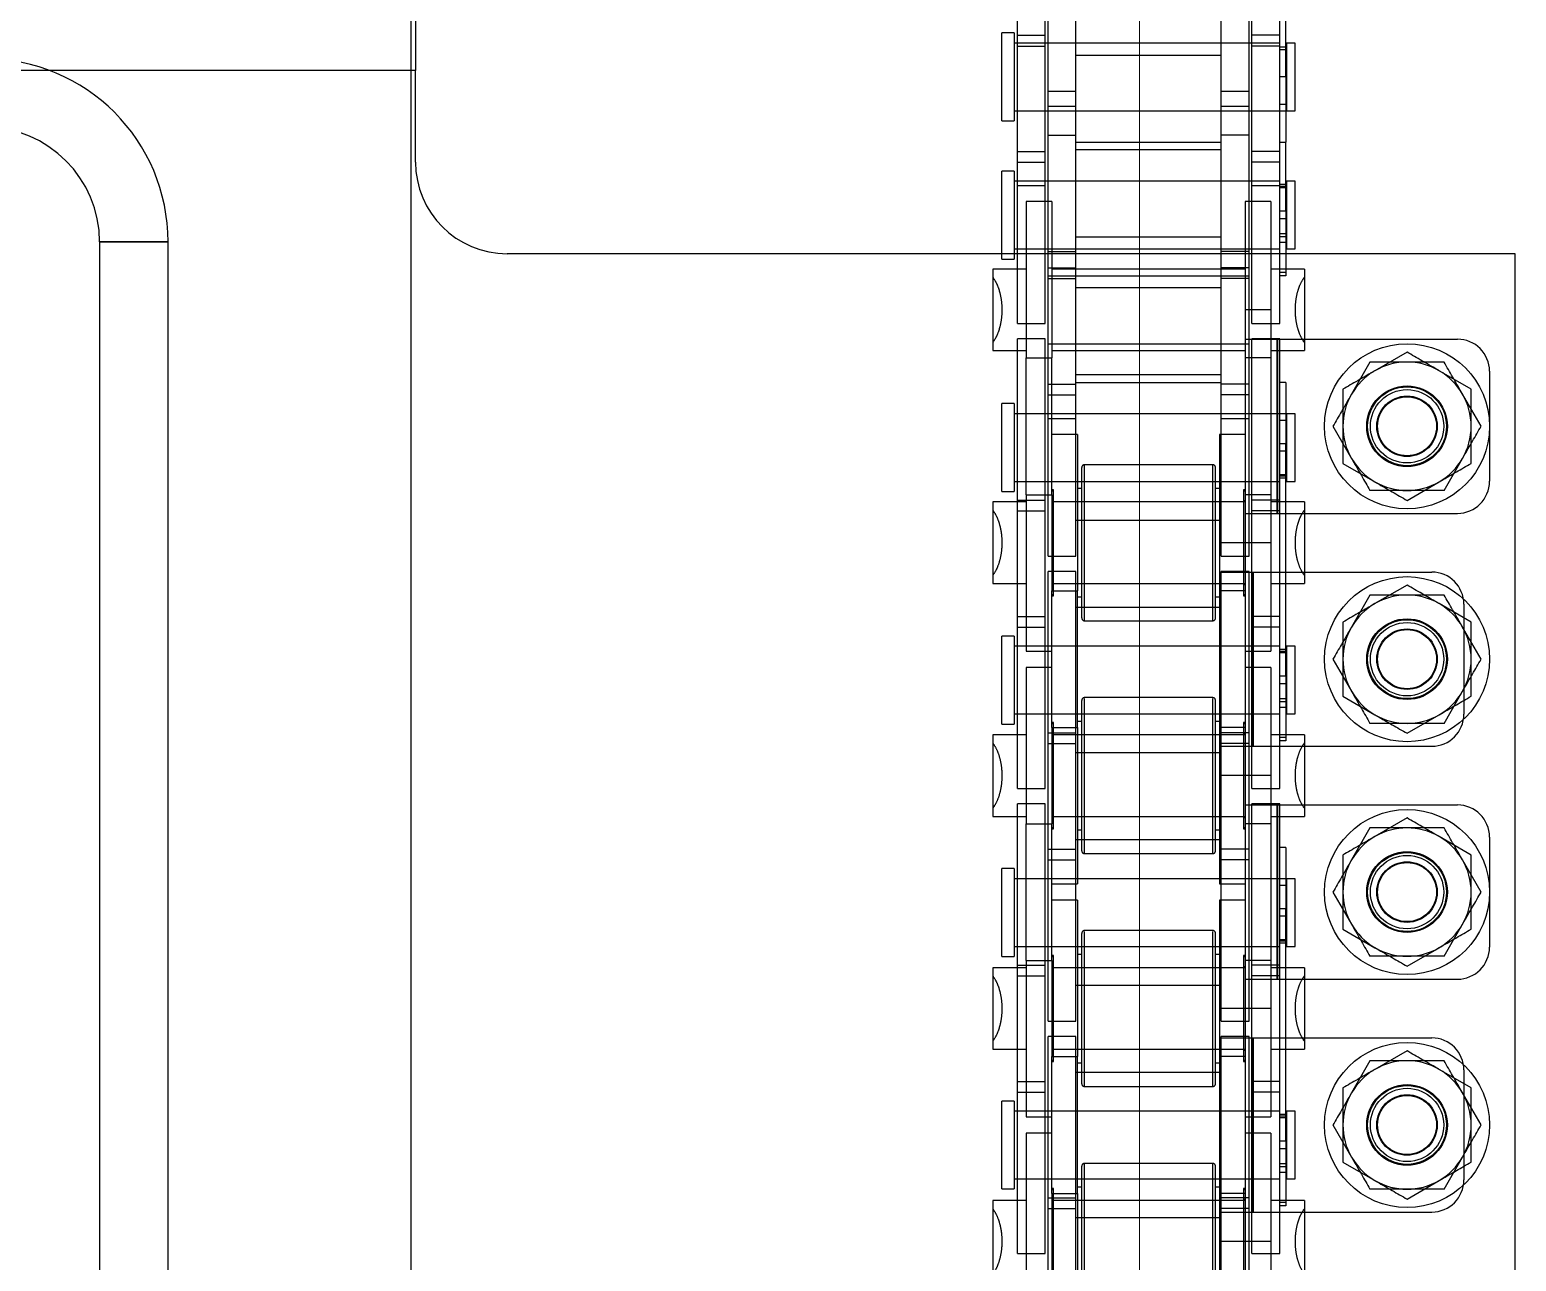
# Model space of a CAD drawing. Header units: metres. Extents: x 0 to 63075, y 0 to 44550.
# Drawn here: x 14509 to 14590.1, y 28795 to 28862.2 of the extents above; entities that cross this region are included whole.
import ezdxf

# ---------------------------------------------------------------- set-up
doc = ezdxf.new("R2010")
doc.units = ezdxf.units.M
doc.header["$LTSCALE"] = 75
for name, pattern in [('CENTER2', [28.575, 19.05, -3.175, 3.175, -3.175]), ('CENTERX2', [101.6, 63.5, -12.7, 12.7, -12.7]), ('HIDDEN2', [4.7625, 3.175, -1.5875])]:
    doc.linetypes.add(name, pattern=pattern)
for name, color, linetype in [('SC1', 7, 'CENTER2'), ('SDM', 7, 'Continuous'), ('SL1', 8, 'Continuous'), ('SL4', 4, 'Continuous'), ('ST1', 7, 'HIDDEN2')]:
    doc.layers.add(name, color=color, linetype=linetype)

# ---------------------------------------------------------------- blocks, each defined once
blk = doc.blocks.new('A$C29c634ac')
at = {"layer": 'SL1'}
for radius, start, end in [(1821.5, 111.633291, 68.366709), (1758, 110.233541, 69.766459), (1758, 110.234334, 69.765666), (1750, 110.330114, 69.669886)]:
    blk.add_arc((6310.008, 7583.117), radius, start, end, dxfattribs=at)
blk = doc.blocks.new('A$Ca53c419a')
at = {"layer": 'SL4'}
for p, q in [((4430.188, 281.235), (4430.188, 300.98)), ((4420.828, 298.236), (4364.328, 298.236)), ((4420.828, 298.236), (4420.828, 294.5)), ((4364.328, 294.5), (4420.828, 294.5)), ((3669.713, 281.235), (4459.469, 281.235))]:
    blk.add_line(p, q, dxfattribs=at)
for radius in [6.264, 10]:
    blk.add_arc((4420.828, 304.5), radius, 270, 0, dxfattribs=at)
at = {"layer": 'ST1'}
for p, q in [((4430.188, 281), (4430.188, 421)), ((4430.188, 300.98), (4430.188, 401.02)), ((4420.828, 294.5), (4420.828, 298.236)), ((4425.188, 281), (4430.188, 281)), ((4430.188, 281), (4430.188, 281.235)), ((4439.713, 281), (4430.188, 281)), ((4420.188, 221), (4420.188, 276)), ((4368.108, 249.5), (4364.548, 249.5)), ((4368.553, 249.5), (4368.108, 249.5)), ((4368.553, 247.675), (4368.553, 249.5)), ((4377.248, 249.5), (4376.803, 249.5)), ((4376.803, 249.5), (4376.803, 247.675)), ((4380.808, 249.5), (4377.248, 249.5)), ((4381.253, 249.5), (4380.808, 249.5)), ((4381.253, 247.675), (4381.253, 249.5)), ((4389.948, 249.5), (4389.503, 249.5)), ((4389.503, 249.5), (4389.503, 247.675)), ((4393.508, 249.5), (4389.948, 249.5)), ((4393.953, 249.5), (4393.508, 249.5)), ((4393.953, 247.675), (4393.953, 249.5)), ((4402.648, 249.5), (4402.203, 249.5)), ((4402.203, 249.5), (4402.203, 247.675)), ((4406.208, 249.5), (4402.648, 249.5)), ((4406.653, 249.5), (4406.208, 249.5)), ((4406.653, 247.675), (4406.653, 249.5)), ((4415.348, 249.5), (4414.903, 249.5)), ((4414.903, 249.5), (4414.903, 247.675)), ((4418.908, 249.5), (4415.348, 249.5)), ((4419.353, 249.5), (4418.908, 249.5)), ((4419.353, 247.675), (4419.353, 249.5)), ((4369.187, 249), (4373.984, 249)), ((4369.187, 249), (4369.187, 248.342)), ((4369.191, 248.342), (4369.187, 248.342)), ((4373.984, 248.342), (4369.191, 248.342)), ((4369.74, 248.342), (4369.74, 233.843)), ((4373.43, 233.843), (4373.43, 248.342)), ((4373.984, 248.342), (4373.984, 249)), ((4381.865, 249), (4386.662, 249)), ((4381.865, 249), (4381.865, 248.342)), ((4381.869, 248.342), (4381.865, 248.342)), ((4386.662, 248.342), (4381.869, 248.342)), ((4382.419, 248.342), (4382.419, 233.843)), ((4386.109, 233.843), (4386.109, 248.342)), ((4386.662, 248.342), (4386.662, 249)), ((4394.543, 249), (4399.34, 249)), ((4394.543, 249), (4394.543, 248.342)), ((4394.548, 248.342), (4394.543, 248.342)), ((4399.34, 248.342), (4394.548, 248.342)), ((4395.097, 248.342), (4395.097, 233.843)), ((4398.787, 233.843), (4398.787, 248.342)), ((4399.34, 248.342), (4399.34, 249)), ((4407.222, 249), (4412.019, 249)), ((4407.222, 249), (4407.222, 248.342)), ((4407.226, 248.342), (4407.222, 248.342)), ((4412.019, 248.342), (4407.226, 248.342)), ((4407.775, 248.342), (4407.775, 233.843)), ((4411.465, 233.843), (4411.465, 248.342)), ((4412.019, 248.342), (4412.019, 249)), ((4419.9, 249), (4424.697, 249)), ((4419.9, 249), (4419.9, 248.342)), ((4419.904, 248.342), (4419.9, 248.342)), ((4424.697, 248.342), (4419.904, 248.342)), ((4420.453, 248.342), (4420.453, 233.843)), ((4424.143, 233.843), (4424.143, 248.342)), ((4424.697, 248.342), (4424.697, 249)), ((4427.429, 249), (4432.226, 249)), ((4427.429, 249), (4427.429, 248.342)), ((4432.226, 248.342), (4427.429, 248.342)), ((4427.983, 248.342), (4427.983, 233.843)), ((4431.673, 233.843), (4431.673, 248.342)), ((4432.226, 248.342), (4432.226, 249)), ((4372.233, 247.675), (4363.706, 247.675)), ((4365.665, 248.157), (4375.047, 248.157)), ((4365.665, 248.157), (4365.665, 246.637)), ((4369.74, 248.157), (4369.74, 246.637)), ((4372.233, 246.275), (4372.233, 247.675)), ((4381.649, 247.675), (4373.123, 247.675)), ((4373.123, 247.675), (4373.123, 246.275)), ((4373.43, 246.637), (4373.43, 248.157)), ((4374.463, 248.157), (4374.463, 246.637)), ((4375.047, 248.157), (4375.047, 246.637)), ((4375.047, 248.157), (4381.386, 248.157)), ((4380.802, 248.157), (4380.802, 246.637)), ((4381.386, 248.157), (4381.386, 246.637)), ((4381.386, 248.157), (4390.184, 248.157)), ((4381.649, 247.675), (4381.649, 246.275)), ((4381.649, 247.675), (4381.649, 246.275)), ((4381.649, 247.675), (4389.106, 247.675)), ((4382.419, 248.157), (4382.419, 246.637)), ((4386.109, 246.637), (4386.109, 248.157)), ((4389.106, 247.675), (4389.106, 246.275)), ((4397.633, 247.675), (4389.106, 247.675)), ((4389.106, 247.675), (4389.106, 246.275)), ((4390.184, 246.637), (4390.184, 248.157)), ((4391.022, 248.157), (4400.404, 248.157)), ((4391.022, 248.157), (4391.022, 246.637)), ((4395.097, 248.157), (4395.097, 246.637)), ((4397.633, 246.275), (4397.633, 247.675)), ((4407.049, 247.675), (4398.523, 247.675)), ((4398.523, 247.675), (4398.523, 246.275)), ((4398.787, 246.637), (4398.787, 248.157)), ((4399.819, 248.157), (4399.819, 246.637)), ((4400.404, 248.157), (4400.404, 246.637)), ((4400.404, 248.157), (4406.743, 248.157)), ((4406.159, 248.157), (4406.159, 246.637)), ((4406.743, 248.157), (4406.743, 246.637)), ((4406.743, 248.157), (4415.54, 248.157)), ((4407.049, 247.675), (4407.049, 246.275)), ((4407.049, 247.675), (4407.049, 246.275)), ((4407.049, 247.675), (4414.506, 247.675)), ((4407.775, 248.157), (4407.775, 246.637)), ((4411.465, 246.637), (4411.465, 248.157)), ((4414.506, 247.675), (4414.506, 246.275)), ((4423.033, 247.675), (4414.506, 247.675)), ((4414.506, 247.675), (4414.506, 246.275)), ((4415.54, 246.637), (4415.54, 248.157)), ((4416.378, 248.157), (4423.908, 248.157)), ((4416.378, 248.157), (4416.378, 246.637)), ((4420.453, 248.157), (4420.453, 246.637)), ((4423.033, 246.275), (4423.033, 247.675)), ((4423.908, 248.157), (4433.003, 248.157)), ((4423.908, 248.157), (4423.908, 246.637)), ((4424.143, 246.637), (4424.143, 248.157)), ((4425.176, 248.157), (4425.176, 246.637)), ((4425.76, 248.157), (4425.76, 246.637)), ((4427.983, 248.157), (4427.983, 246.637)), ((4431.515, 248.157), (4431.515, 246.637)), ((4431.673, 246.637), (4431.673, 248.157)), ((4432.099, 248.157), (4432.099, 246.637)), ((4365.665, 246.637), (4375.047, 246.637)), ((4375.047, 246.637), (4381.386, 246.637)), ((4381.386, 246.637), (4390.184, 246.637)), ((4391.022, 246.637), (4400.404, 246.637)), ((4400.404, 246.637), (4406.743, 246.637)), ((4406.743, 246.637), (4415.54, 246.637)), ((4416.378, 246.637), (4423.908, 246.637)), ((4423.908, 246.637), (4433.003, 246.637)), ((4362.369, 246.485), (4368.708, 246.485)), ((4363.435, 246.186), (4369.22, 246.186)), ((4368.949, 246.275), (4363.706, 246.275)), ((4368.949, 246.275), (4363.706, 246.275)), ((4368.124, 246.485), (4368.124, 244.965)), ((4368.553, 235.725), (4368.553, 246.275)), ((4368.553, 246.186), (4368.642, 246.275)), ((4368.553, 235.814), (4368.553, 246.186)), ((4368.708, 246.485), (4368.708, 244.965)), ((4368.708, 246.485), (4377.505, 246.485)), ((4368.949, 246.275), (4368.949, 244.875)), ((4368.949, 246.275), (4368.949, 244.875)), ((4368.949, 246.275), (4376.406, 246.275)), ((4369.22, 246.186), (4369.131, 246.275)), ((4369.22, 246.186), (4369.22, 246.275)), ((4369.74, 246.485), (4369.74, 244.965)), ((4373.43, 244.965), (4373.43, 246.485)), ((4376.135, 246.275), (4376.135, 246.186)), ((4376.224, 246.275), (4376.135, 246.186)), ((4376.135, 246.186), (4381.92, 246.186)), ((4381.649, 246.275), (4376.406, 246.275)), ((4376.406, 246.275), (4376.406, 244.875)), ((4376.406, 246.275), (4376.406, 244.875)), ((4376.714, 246.275), (4376.803, 246.186)), ((4376.803, 246.275), (4376.803, 235.725)), ((4376.803, 246.186), (4376.803, 235.814)), ((4377.505, 244.965), (4377.505, 246.485)), ((4378.344, 246.485), (4387.725, 246.485)), ((4378.344, 246.485), (4378.344, 244.965)), ((4381.253, 235.725), (4381.253, 246.275)), ((4381.253, 246.186), (4381.342, 246.275)), ((4381.253, 235.814), (4381.253, 246.186)), ((4381.649, 246.275), (4389.106, 246.275)), ((4381.92, 246.186), (4381.831, 246.275)), ((4381.92, 246.186), (4381.92, 246.275)), ((4382.419, 246.485), (4382.419, 244.965)), ((4384.933, 244.875), (4384.933, 246.275)), ((4385.823, 246.275), (4385.823, 244.875)), ((4386.109, 244.965), (4386.109, 246.485)), ((4387.141, 246.485), (4387.141, 244.965)), ((4387.725, 246.485), (4387.725, 244.965)), ((4387.725, 246.485), (4394.065, 246.485)), ((4388.835, 246.275), (4388.835, 246.186)), ((4388.924, 246.275), (4388.835, 246.186)), ((4388.835, 246.186), (4394.62, 246.186)), ((4394.349, 246.275), (4389.106, 246.275)), ((4389.414, 246.275), (4389.503, 246.186)), ((4389.503, 246.275), (4389.503, 235.725)), ((4389.503, 246.186), (4389.503, 235.814)), ((4393.48, 246.485), (4393.48, 244.965)), ((4393.953, 235.725), (4393.953, 246.275)), ((4393.953, 246.186), (4394.042, 246.275)), ((4393.953, 235.814), (4393.953, 246.186)), ((4394.065, 246.485), (4394.065, 244.965)), ((4394.065, 246.485), (4402.862, 246.485)), ((4394.349, 246.275), (4394.349, 244.875)), ((4394.349, 246.275), (4394.349, 244.875)), ((4394.349, 246.275), (4401.806, 246.275)), ((4394.62, 246.186), (4394.531, 246.275)), ((4394.62, 246.186), (4394.62, 246.275)), ((4395.097, 246.485), (4395.097, 244.965)), ((4398.787, 244.965), (4398.787, 246.485)), ((4401.624, 246.275), (4401.535, 246.186)), ((4401.535, 246.275), (4401.535, 246.186)), ((4401.535, 246.186), (4407.32, 246.186)), ((4407.049, 246.275), (4401.806, 246.275)), ((4401.806, 246.275), (4401.806, 244.875)), ((4401.806, 246.275), (4401.806, 244.875)), ((4402.114, 246.275), (4402.203, 246.186)), ((4402.203, 246.275), (4402.203, 235.725)), ((4402.203, 246.186), (4402.203, 235.814)), ((4402.862, 244.965), (4402.862, 246.485)), ((4403.7, 246.485), (4411.208, 246.485)), ((4403.7, 246.485), (4403.7, 244.965)), ((4406.653, 235.725), (4406.653, 246.275)), ((4406.653, 246.186), (4406.742, 246.275)), ((4406.653, 235.814), (4406.653, 246.186)), ((4407.049, 246.275), (4414.506, 246.275)), ((4407.32, 246.186), (4407.231, 246.275)), ((4407.32, 246.186), (4407.32, 246.275)), ((4407.775, 246.485), (4407.775, 244.965)), ((4410.333, 244.875), (4410.333, 246.275)), ((4411.208, 246.485), (4420.303, 246.485)), ((4411.208, 246.485), (4411.208, 244.965)), ((4411.465, 244.965), (4411.465, 246.485)), ((4412.498, 246.485), (4412.498, 244.965)), ((4413.082, 246.485), (4413.082, 244.965)), ((4423.033, 246.275), (4414.506, 246.275)), ((4414.903, 246.275), (4414.903, 235.725)), ((4415.283, 246.485), (4415.283, 244.965)), ((4418.837, 246.485), (4418.837, 244.965)), ((4418.973, 244.965), (4418.973, 246.485)), ((4419.353, 235.725), (4419.353, 246.275)), ((4419.421, 246.485), (4419.421, 244.965)), ((4420.303, 246.485), (4420.303, 244.965)), ((4420.303, 246.485), (4426.653, 246.485)), ((4420.453, 246.485), (4420.453, 244.965)), ((4424.143, 244.965), (4424.143, 246.485)), ((4426.653, 246.485), (4426.653, 244.965)), ((4426.653, 246.485), (4435.748, 246.485)), ((4427.983, 246.485), (4427.983, 244.965)), ((4428.218, 244.965), (4428.218, 246.485)), ((4429.057, 246.485), (4429.057, 244.965)), ((4431.673, 244.965), (4431.673, 246.485)), ((4362.369, 244.965), (4368.708, 244.965)), ((4367.625, 244.965), (4367.625, 237.035)), ((4368.708, 244.965), (4377.505, 244.965)), ((4369.74, 244.965), (4369.74, 237.035)), ((4373.43, 237.035), (4373.43, 244.965)), ((4375.545, 237.035), (4375.545, 244.965)), ((4378.344, 244.965), (4387.725, 244.965)), ((4380.304, 244.965), (4380.304, 237.035)), ((4382.419, 244.965), (4382.419, 237.035)), ((4386.109, 237.035), (4386.109, 244.965)), ((4387.725, 244.965), (4394.065, 244.965)), ((4388.224, 237.035), (4388.224, 244.965)), ((4392.982, 244.965), (4392.982, 237.035)), ((4394.065, 244.965), (4402.862, 244.965)), ((4395.097, 244.965), (4395.097, 237.035)), ((4398.787, 237.035), (4398.787, 244.965)), ((4400.902, 237.035), (4400.902, 244.965)), ((4403.7, 244.965), (4411.208, 244.965)), ((4405.66, 244.965), (4405.66, 237.035)), ((4407.775, 244.965), (4407.775, 237.035)), ((4411.208, 244.965), (4420.303, 244.965)), ((4411.465, 237.035), (4411.465, 244.965)), ((4413.168, 244.965), (4413.168, 237.035)), ((4413.58, 237.035), (4413.58, 244.965)), ((4415.283, 244.965), (4415.283, 237.035)), ((4418.338, 244.965), (4418.338, 237.035)), ((4418.973, 237.035), (4418.973, 244.965)), ((4420.303, 244.965), (4426.653, 244.965)), ((4420.453, 244.965), (4420.453, 237.035)), ((4421.088, 237.035), (4421.088, 244.965)), ((4424.143, 237.035), (4424.143, 244.965)), ((4425.868, 244.965), (4425.868, 237.035)), ((4426.258, 237.035), (4426.258, 244.965)), ((4426.653, 244.965), (4435.748, 244.965)), ((4427.983, 244.965), (4427.983, 237.035)), ((4431.017, 244.965), (4431.017, 237.035)), ((4431.673, 237.035), (4431.673, 244.965)), ((4368.949, 244.875), (4360.423, 244.875)), ((4362.073, 244.495), (4370.535, 244.495)), ((4362.227, 244.65), (4370.427, 244.65)), ((4368.949, 244.875), (4376.406, 244.875)), ((4369.282, 244.65), (4369.282, 244.875)), ((4370.583, 237.505), (4370.583, 244.495)), ((4374.773, 244.495), (4383.235, 244.495)), ((4374.773, 244.495), (4374.773, 237.505)), ((4374.928, 244.65), (4383.127, 244.65)), ((4376.073, 244.875), (4376.073, 244.65)), ((4384.933, 244.875), (4376.406, 244.875)), ((4381.982, 244.65), (4381.982, 244.875)), ((4383.283, 237.505), (4383.283, 244.495)), ((4394.349, 244.875), (4385.823, 244.875)), ((4387.473, 244.495), (4395.935, 244.495)), ((4387.473, 244.495), (4387.473, 237.505)), ((4387.627, 244.65), (4395.827, 244.65)), ((4388.773, 244.875), (4388.773, 244.65)), ((4394.349, 244.875), (4401.806, 244.875)), ((4394.682, 244.65), (4394.682, 244.875)), ((4395.983, 237.505), (4395.983, 244.495)), ((4400.173, 244.495), (4408.635, 244.495)), ((4400.173, 244.495), (4400.173, 237.505)), ((4400.328, 244.65), (4408.527, 244.65)), ((4401.473, 244.875), (4401.473, 244.65)), ((4410.333, 244.875), (4401.806, 244.875)), ((4407.382, 244.65), (4407.382, 244.875)), ((4408.683, 237.505), (4408.683, 244.495)), ((4366.328, 237.125), (4360.423, 237.125)), ((4362.073, 237.505), (4370.535, 237.505)), ((4362.227, 237.35), (4370.427, 237.35)), ((4362.369, 237.035), (4368.708, 237.035)), ((4366.328, 235.725), (4366.328, 237.125)), ((4367.928, 237.125), (4366.328, 237.125)), ((4377.428, 237.125), (4367.928, 237.125)), ((4367.928, 237.125), (4367.928, 235.375)), ((4368.124, 235.515), (4368.124, 237.035)), ((4368.708, 235.515), (4368.708, 237.035)), ((4368.708, 237.035), (4377.505, 237.035)), ((4368.949, 235.725), (4368.949, 237.125)), ((4369.282, 237.125), (4369.282, 237.35)), ((4369.74, 237.035), (4369.74, 235.515)), ((4373.43, 235.515), (4373.43, 237.035)), ((4374.773, 237.505), (4383.235, 237.505)), ((4374.928, 237.35), (4383.127, 237.35)), ((4376.073, 237.35), (4376.073, 237.125)), ((4376.406, 235.725), (4376.406, 237.125)), ((4377.428, 237.125), (4377.428, 235.375)), ((4379.028, 237.125), (4377.428, 237.125)), ((4377.505, 235.515), (4377.505, 237.035)), ((4378.344, 237.035), (4387.725, 237.035)), ((4378.344, 237.035), (4378.344, 235.515)), ((4379.028, 235.725), (4379.028, 237.125)), ((4384.933, 237.125), (4379.028, 237.125)), ((4381.982, 237.125), (4381.982, 237.35)), ((4382.419, 237.035), (4382.419, 235.515)), ((4384.933, 235.725), (4384.933, 237.125)), ((4391.728, 237.125), (4385.823, 237.125)), ((4385.823, 237.125), (4385.823, 235.725)), ((4386.109, 235.515), (4386.109, 237.035)), ((4387.141, 235.515), (4387.141, 237.035)), ((4387.473, 237.505), (4395.935, 237.505)), ((4387.627, 237.35), (4395.827, 237.35)), ((4387.725, 235.515), (4387.725, 237.035)), ((4387.725, 237.035), (4394.065, 237.035)), ((4388.773, 237.35), (4388.773, 237.125)), ((4391.728, 235.725), (4391.728, 237.125)), ((4393.328, 237.125), (4391.728, 237.125)), ((4402.828, 237.125), (4393.328, 237.125)), ((4393.328, 237.125), (4393.328, 235.375)), ((4393.48, 235.515), (4393.48, 237.035)), ((4394.065, 235.515), (4394.065, 237.035)), ((4394.065, 237.035), (4402.862, 237.035)), ((4394.349, 235.725), (4394.349, 237.125)), ((4394.682, 237.125), (4394.682, 237.35)), ((4395.097, 237.035), (4395.097, 235.515)), ((4398.787, 235.515), (4398.787, 237.035)), ((4400.173, 237.505), (4408.635, 237.505)), ((4400.328, 237.35), (4408.527, 237.35)), ((4401.473, 237.35), (4401.473, 237.125)), ((4401.806, 235.725), (4401.806, 237.125)), ((4402.828, 237.125), (4402.828, 235.375)), ((4404.428, 237.125), (4402.828, 237.125)), ((4402.862, 235.515), (4402.862, 237.035)), ((4403.7, 237.035), (4411.208, 237.035)), ((4403.7, 237.035), (4403.7, 235.515)), ((4404.428, 235.725), (4404.428, 237.125)), ((4410.333, 237.125), (4404.428, 237.125)), ((4407.382, 237.125), (4407.382, 237.35)), ((4407.775, 237.035), (4407.775, 235.515)), ((4410.333, 235.725), (4410.333, 237.125)), ((4411.208, 237.035), (4420.303, 237.035)), ((4411.208, 237.035), (4411.208, 235.515)), ((4411.465, 235.515), (4411.465, 237.035)), ((4412.498, 235.515), (4412.498, 237.035)), ((4413.082, 235.515), (4413.082, 237.035)), ((4415.283, 237.035), (4415.283, 235.515)), ((4418.837, 235.515), (4418.837, 237.035)), ((4418.973, 235.515), (4418.973, 237.035)), ((4419.421, 235.515), (4419.421, 237.035)), ((4420.303, 235.515), (4420.303, 237.035)), ((4420.303, 237.035), (4426.653, 237.035)), ((4420.453, 237.035), (4420.453, 235.515)), ((4424.143, 235.515), (4424.143, 237.035)), ((4426.653, 235.515), (4426.653, 237.035)), ((4426.653, 237.035), (4435.748, 237.035)), ((4427.983, 237.035), (4427.983, 235.515)), ((4428.218, 235.515), (4428.218, 237.035)), ((4429.057, 237.035), (4429.057, 235.515)), ((4431.673, 235.515), (4431.673, 237.035)), ((4362.369, 235.515), (4368.708, 235.515)), ((4369.22, 235.814), (4363.435, 235.814)), ((4366.328, 235.725), (4364.728, 235.725)), ((4365.665, 235.363), (4375.047, 235.363)), ((4365.665, 235.363), (4365.665, 233.843)), ((4366.328, 234.325), (4366.328, 235.725)), ((4367.928, 235.725), (4366.328, 235.725)), ((4377.428, 235.725), (4367.928, 235.725)), ((4377.428, 235.375), (4367.928, 235.375)), ((4367.928, 235.375), (4367.928, 225.55)), ((4377.428, 235.288), (4367.928, 235.288)), ((4368.642, 235.725), (4368.553, 235.814)), ((4368.708, 235.515), (4377.505, 235.515)), ((4369.131, 235.725), (4369.22, 235.814)), ((4369.22, 235.725), (4369.22, 235.814)), ((4369.74, 235.363), (4369.74, 233.843)), ((4372.233, 234.325), (4372.233, 235.725)), ((4373.123, 235.725), (4373.123, 234.325)), ((4373.43, 233.843), (4373.43, 235.363)), ((4374.463, 233.843), (4374.463, 235.363)), ((4375.047, 233.843), (4375.047, 235.363)), ((4375.047, 235.363), (4381.386, 235.363)), ((4381.92, 235.814), (4376.135, 235.814)), ((4376.135, 235.814), (4376.135, 235.725)), ((4376.135, 235.814), (4376.224, 235.725)), ((4376.803, 235.814), (4376.714, 235.725)), ((4379.028, 235.725), (4377.428, 235.725)), ((4377.428, 235.375), (4377.428, 225.55)), ((4378.344, 235.515), (4387.725, 235.515)), ((4379.028, 234.325), (4379.028, 235.725)), ((4380.628, 235.725), (4379.028, 235.725)), ((4390.128, 235.725), (4380.628, 235.725)), ((4380.628, 235.725), (4380.628, 233.975)), ((4380.802, 233.843), (4380.802, 235.363)), ((4381.342, 235.725), (4381.253, 235.814)), ((4381.386, 233.843), (4381.386, 235.363)), ((4381.386, 235.363), (4390.184, 235.363)), ((4381.649, 234.325), (4381.649, 235.725)), ((4381.831, 235.725), (4381.92, 235.814)), ((4381.92, 235.725), (4381.92, 235.814)), ((4382.419, 235.363), (4382.419, 233.843)), ((4386.109, 233.511), (4386.109, 235.363)), ((4387.725, 235.515), (4394.065, 235.515)), ((4394.62, 235.814), (4388.835, 235.814)), ((4388.835, 235.814), (4388.835, 235.725)), ((4388.835, 235.814), (4388.924, 235.725)), ((4389.106, 234.325), (4389.106, 235.725)), ((4389.503, 235.814), (4389.414, 235.725)), ((4390.128, 235.725), (4390.128, 233.975)), ((4391.728, 235.725), (4390.128, 235.725)), ((4390.184, 233.843), (4390.184, 235.363)), ((4391.022, 235.363), (4400.404, 235.363)), ((4391.022, 235.363), (4391.022, 233.843)), ((4391.728, 234.325), (4391.728, 235.725)), ((4393.328, 235.725), (4391.728, 235.725)), ((4402.828, 235.725), (4393.328, 235.725)), ((4402.828, 235.375), (4393.328, 235.375)), ((4393.328, 235.375), (4393.328, 225.55)), ((4402.828, 235.288), (4393.328, 235.288)), ((4394.042, 235.725), (4393.953, 235.814)), ((4394.065, 235.515), (4402.862, 235.515)), ((4394.531, 235.725), (4394.62, 235.814)), ((4394.62, 235.725), (4394.62, 235.814)), ((4395.097, 235.363), (4395.097, 233.843)), ((4397.633, 234.325), (4397.633, 235.725)), ((4398.523, 235.725), (4398.523, 234.325)), ((4398.787, 233.843), (4398.787, 235.363)), ((4399.819, 233.843), (4399.819, 235.363)), ((4400.404, 233.843), (4400.404, 235.363)), ((4400.404, 235.363), (4406.743, 235.363)), ((4407.32, 235.814), (4401.535, 235.814)), ((4401.535, 235.814), (4401.535, 235.725)), ((4401.535, 235.814), (4401.624, 235.725)), ((4402.203, 235.814), (4402.114, 235.725)), ((4404.428, 235.725), (4402.828, 235.725)), ((4402.828, 235.375), (4402.828, 225.55)), ((4403.7, 235.515), (4411.208, 235.515)), ((4404.428, 234.325), (4404.428, 235.725)), ((4406.028, 235.725), (4404.428, 235.725)), ((4415.528, 235.725), (4406.028, 235.725)), ((4406.028, 235.725), (4406.028, 233.975)), ((4406.159, 233.843), (4406.159, 235.363)), ((4406.742, 235.725), (4406.653, 235.814)), ((4406.743, 233.843), (4406.743, 235.363)), ((4406.743, 235.363), (4415.54, 235.363)), ((4407.049, 234.325), (4407.049, 235.725)), ((4407.231, 235.725), (4407.32, 235.814)), ((4407.32, 235.725), (4407.32, 235.814)), ((4407.775, 235.363), (4407.775, 233.843)), ((4411.208, 235.515), (4420.303, 235.515)), ((4411.465, 233.511), (4411.465, 235.363)), ((4414.506, 234.325), (4414.506, 235.725)), ((4415.528, 235.725), (4415.528, 233.975)), ((4417.128, 235.725), (4415.528, 235.725)), ((4415.54, 233.843), (4415.54, 235.363)), ((4416.378, 235.363), (4423.908, 235.363)), ((4416.378, 235.363), (4416.378, 233.843)), ((4417.128, 234.325), (4417.128, 235.725)), ((4423.033, 235.725), (4417.128, 235.725)), ((4420.303, 235.515), (4426.653, 235.515)), ((4420.453, 235.363), (4420.453, 233.843)), ((4423.033, 234.325), (4423.033, 235.725)), ((4423.908, 235.363), (4433.003, 235.363)), ((4423.908, 235.363), (4423.908, 233.843)), ((4424.143, 233.843), (4424.143, 235.363)), ((4425.176, 233.843), (4425.176, 235.363)), ((4425.76, 233.843), (4425.76, 235.363)), ((4426.653, 235.515), (4435.748, 235.515)), ((4427.983, 235.363), (4427.983, 233.511)), ((4431.515, 233.843), (4431.515, 235.363)), ((4431.673, 233.843), (4431.673, 235.363)), ((4432.099, 233.843), (4432.099, 235.363)), ((4366.328, 234.325), (4364.728, 234.325)), ((4365.665, 233.843), (4375.047, 233.843)), ((4372.233, 234.325), (4366.328, 234.325)), ((4368.274, 233.511), (4368.274, 233.843)), ((4368.446, 233.511), (4368.446, 233.843)), ((4368.553, 232.5), (4368.553, 234.325)), ((4370.109, 233.843), (4370.109, 233.474)), ((4370.394, 233.511), (4370.394, 233.843)), ((4370.567, 233.511), (4370.567, 233.843)), ((4371.378, 233.511), (4371.378, 233.843)), ((4371.793, 233.511), (4371.793, 233.843)), ((4373.061, 233.474), (4373.061, 233.843)), ((4379.028, 234.325), (4373.123, 234.325)), ((4373.15, 233.511), (4373.15, 233.843)), ((4373.253, 233.511), (4373.253, 233.843)), ((4375.047, 233.843), (4381.386, 233.843)), ((4376.803, 234.325), (4376.803, 232.5)), ((4380.628, 234.325), (4379.028, 234.325)), ((4390.128, 234.325), (4380.628, 234.325)), ((4390.128, 234.013), (4380.628, 234.013)), ((4390.128, 233.975), (4380.628, 233.975)), ((4380.628, 233.975), (4380.628, 224.15)), ((4381.253, 232.5), (4381.253, 234.325)), ((4381.386, 233.843), (4390.184, 233.843)), ((4382.596, 233.511), (4382.596, 233.843)), ((4382.699, 233.511), (4382.699, 233.843)), ((4382.788, 233.843), (4382.788, 233.474)), ((4384.056, 233.511), (4384.056, 233.843)), ((4384.471, 233.511), (4384.471, 233.843)), ((4385.74, 233.474), (4385.74, 233.843)), ((4387.816, 233.511), (4387.816, 233.843)), ((4389.503, 234.325), (4389.503, 232.5)), ((4391.728, 234.325), (4390.128, 234.325)), ((4390.128, 233.975), (4390.128, 224.15)), ((4391.022, 233.843), (4400.404, 233.843)), ((4397.633, 234.325), (4391.728, 234.325)), ((4393.63, 233.511), (4393.63, 233.843)), ((4393.803, 233.511), (4393.803, 233.843)), ((4393.953, 232.5), (4393.953, 234.325)), ((4395.466, 233.843), (4395.466, 233.474)), ((4395.751, 233.511), (4395.751, 233.843)), ((4395.923, 233.511), (4395.923, 233.843)), ((4396.734, 233.511), (4396.734, 233.843)), ((4397.15, 233.511), (4397.15, 233.843)), ((4398.418, 233.474), (4398.418, 233.843)), ((4398.506, 233.511), (4398.506, 233.843)), ((4404.428, 234.325), (4398.523, 234.325)), ((4398.61, 233.511), (4398.61, 233.843)), ((4400.404, 233.843), (4406.743, 233.843)), ((4402.203, 234.325), (4402.203, 232.5)), ((4406.028, 234.325), (4404.428, 234.325)), ((4415.528, 234.325), (4406.028, 234.325)), ((4415.528, 234.013), (4406.028, 234.013)), ((4415.528, 233.975), (4406.028, 233.975)), ((4406.028, 233.975), (4406.028, 224.15)), ((4406.653, 232.5), (4406.653, 234.325)), ((4406.743, 233.843), (4415.54, 233.843)), ((4407.952, 233.511), (4407.952, 233.843)), ((4408.056, 233.511), (4408.056, 233.843)), ((4408.144, 233.843), (4408.144, 233.474)), ((4409.413, 233.511), (4409.413, 233.843)), ((4409.828, 233.511), (4409.828, 233.843)), ((4411.096, 233.474), (4411.096, 233.843)), ((4413.172, 233.511), (4413.172, 233.843)), ((4414.903, 234.325), (4414.903, 232.5)), ((4417.128, 234.325), (4415.528, 234.325)), ((4415.528, 233.975), (4415.528, 224.15)), ((4416.378, 233.843), (4423.908, 233.843)), ((4423.033, 234.325), (4417.128, 234.325)), ((4418.987, 233.511), (4418.987, 233.843)), ((4419.159, 233.511), (4419.159, 233.843)), ((4419.353, 232.5), (4419.353, 234.325)), ((4420.822, 233.843), (4420.822, 233.474)), ((4421.107, 233.511), (4421.107, 233.843)), ((4421.28, 233.511), (4421.28, 233.843)), ((4422.091, 233.511), (4422.091, 233.843)), ((4422.506, 233.511), (4422.506, 233.843)), ((4423.774, 233.474), (4423.774, 233.843)), ((4423.863, 233.511), (4423.863, 233.843)), ((4423.908, 233.843), (4433.003, 233.843)), ((4423.966, 233.511), (4423.966, 233.843)), ((4426.276, 233.843), (4426.276, 233.511)), ((4428.352, 233.843), (4428.352, 233.474)), ((4429.828, 233.511), (4429.828, 233.843)), ((4431.304, 233.474), (4431.304, 233.843)), ((4431.447, 233.511), (4431.447, 233.843)), ((4368.446, 233.511), (4368.274, 233.511)), ((4371.793, 233.511), (4368.446, 233.511)), ((4373.43, 233.474), (4369.74, 233.474)), ((4369.74, 233.474), (4369.74, 233)), ((4369.74, 233), (4373.43, 233)), ((4371.793, 233.511), (4384.471, 233.511)), ((4373.43, 233), (4373.43, 233.474)), ((4386.109, 233.474), (4382.419, 233.474)), ((4382.419, 233.474), (4382.419, 233)), ((4382.419, 233), (4386.109, 233)), ((4387.816, 233.511), (4384.471, 233.511)), ((4386.109, 233), (4386.109, 233.474)), ((4393.803, 233.511), (4393.63, 233.511)), ((4397.15, 233.511), (4393.803, 233.511)), ((4398.787, 233.474), (4395.097, 233.474)), ((4395.097, 233.474), (4395.097, 233)), ((4395.097, 233), (4398.787, 233)), ((4397.15, 233.511), (4409.828, 233.511)), ((4398.787, 233), (4398.787, 233.474)), ((4411.465, 233.474), (4407.775, 233.474)), ((4407.775, 233.474), (4407.775, 233)), ((4407.775, 233), (4411.465, 233)), ((4413.172, 233.511), (4409.828, 233.511)), ((4411.465, 233), (4411.465, 233.474)), ((4419.159, 233.511), (4418.987, 233.511)), ((4422.506, 233.511), (4419.159, 233.511)), ((4424.143, 233.474), (4420.453, 233.474)), ((4420.453, 233.474), (4420.453, 233)), ((4420.453, 233), (4424.143, 233)), ((4422.506, 233.511), (4426.276, 233.511)), ((4424.143, 233), (4424.143, 233.474)), ((4429.828, 233.511), (4426.276, 233.511)), ((4431.673, 233.474), (4427.983, 233.474)), ((4427.983, 233.474), (4427.983, 233)), ((4427.983, 233), (4431.673, 233)), ((4429.828, 233.511), (4442.528, 233.511)), ((4431.673, 233), (4431.673, 233.474)), ((4368.108, 232.5), (4364.548, 232.5)), ((4368.553, 232.5), (4368.108, 232.5)), ((4377.248, 232.5), (4376.803, 232.5)), ((4380.808, 232.5), (4377.248, 232.5)), ((4381.253, 232.5), (4380.808, 232.5)), ((4389.948, 232.5), (4389.503, 232.5)), ((4393.508, 232.5), (4389.948, 232.5)), ((4393.953, 232.5), (4393.508, 232.5)), ((4402.648, 232.5), (4402.203, 232.5)), ((4406.208, 232.5), (4402.648, 232.5)), ((4406.653, 232.5), (4406.208, 232.5)), ((4415.348, 232.5), (4414.903, 232.5)), ((4418.908, 232.5), (4415.348, 232.5)), ((4419.353, 232.5), (4418.908, 232.5)), ((4370.657, 230.4), (4369.646, 228.65)), ((4372.678, 230.941), (4370.928, 229.931)), ((4383.357, 230.4), (4382.346, 228.65)), ((4385.378, 230.941), (4383.628, 229.931)), ((4396.057, 230.4), (4395.046, 228.65)), ((4398.078, 230.941), (4396.328, 229.931)), ((4408.757, 230.4), (4407.746, 228.65)), ((4410.778, 230.941), (4409.028, 229.931)), ((4376.178, 228.921), (4374.428, 229.931)), ((4388.878, 228.921), (4387.128, 229.931)), ((4401.578, 228.921), (4399.828, 229.931)), ((4414.278, 228.921), (4412.528, 229.931)), ((4376.719, 226.9), (4375.709, 228.65)), ((4389.419, 226.9), (4388.409, 228.65)), ((4402.119, 226.9), (4401.109, 228.65)), ((4414.819, 226.9), (4413.809, 228.65)), ((4368.636, 226.9), (4369.646, 225.15)), ((4381.336, 226.9), (4382.346, 225.15)), ((4394.036, 226.9), (4395.046, 225.15)), ((4406.736, 226.9), (4407.746, 225.15)), ((4369.178, 224.879), (4370.928, 223.869)), ((4374.698, 223.4), (4375.709, 225.15)), ((4381.878, 224.879), (4383.628, 223.869)), ((4387.398, 223.4), (4388.409, 225.15)), ((4394.578, 224.879), (4396.328, 223.869)), ((4400.098, 223.4), (4401.109, 225.15)), ((4407.278, 224.879), (4409.028, 223.869)), ((4412.798, 223.4), (4413.809, 225.15)), ((4372.678, 222.859), (4374.428, 223.869)), ((4385.378, 222.859), (4387.128, 223.869)), ((4398.078, 222.859), (4399.828, 223.869)), ((4410.778, 222.859), (4412.528, 223.869)), ((4375.678, 223.8), (4369.678, 223.8)), ((4401.078, 223.8), (4395.078, 223.8)), ((4388.378, 222.4), (4382.378, 222.4)), ((4413.778, 222.4), (4407.778, 222.4)), ((4312.468, 221), (4420.188, 221))]:
    blk.add_line(p, q, dxfattribs=at)
for centre, radius in [((4372.678, 226.9), 4.5), ((4385.378, 226.9), 4.5), ((4398.078, 226.9), 4.5), ((4410.778, 226.9), 4.5), ((4372.678, 226.9), 2.2), ((4372.678, 226.9), 2.15), ((4372.678, 226.9), 2), ((4385.378, 226.9), 2.2), ((4385.378, 226.9), 2.15), ((4385.378, 226.9), 2), ((4398.078, 226.9), 2.2), ((4398.078, 226.9), 2.15), ((4398.078, 226.9), 2), ((4410.778, 226.9), 2.2), ((4410.778, 226.9), 2.15), ((4410.778, 226.9), 2), ((4372.678, 226.9), 1.65), ((4372.678, 226.9), 1.61), ((4385.378, 226.9), 1.65), ((4385.378, 226.9), 1.61), ((4398.078, 226.9), 1.65), ((4398.078, 226.9), 1.61), ((4410.778, 226.9), 1.65), ((4410.778, 226.9), 1.61)]:
    blk.add_circle(centre, radius, dxfattribs=at)
for centre, radius, start, end in [((4425.188, 276), 5, 90, 180), ((4370.427, 244.495), 0.155, 0, 89.99999), ((4374.928, 244.495), 0.155, 90, 180), ((4383.127, 244.495), 0.155, 0, 90), ((4387.627, 244.495), 0.155, 90.00001, 180), ((4395.827, 244.495), 0.155, 0, 89.99999), ((4400.328, 244.495), 0.155, 90, 180), ((4408.527, 244.495), 0.155, 0, 90), ((4370.427, 237.505), 0.155, 270.00001, 0), ((4374.928, 237.505), 0.155, 180, 270), ((4383.127, 237.505), 0.155, 270, 0), ((4387.627, 237.505), 0.155, 180, 269.99999), ((4395.827, 237.505), 0.155, 270.00001, 0), ((4400.328, 237.505), 0.155, 180, 270), ((4408.527, 237.505), 0.155, 270, 360), ((4372.678, 226.9), 3.5, 90, 150), ((4372.678, 226.9), 3.5, 30, 90), ((4385.378, 226.9), 3.5, 90, 150), ((4385.378, 226.9), 3.5, 30, 90), ((4398.078, 226.9), 3.5, 90, 150), ((4398.078, 226.9), 3.5, 30, 90), ((4410.778, 226.9), 3.5, 90, 150), ((4410.778, 226.9), 3.5, 30, 90), ((4372.678, 226.9), 3.5, 150, 210), ((4372.678, 226.9), 3.5, 330, 30), ((4385.378, 226.9), 3.5, 150, 210), ((4385.378, 226.9), 3.5, 330, 30), ((4398.078, 226.9), 3.5, 150, 210), ((4398.078, 226.9), 3.5, 330, 30), ((4410.778, 226.9), 3.5, 150, 210), ((4410.778, 226.9), 3.5, 330, 30), ((4369.678, 225.55), 1.75, 180, 270), ((4375.678, 225.55), 1.75, 270, 0), ((4395.078, 225.55), 1.75, 180, 270), ((4401.078, 225.55), 1.75, 270, 0), ((4372.678, 226.9), 3.5, 210, 270), ((4372.678, 226.9), 3.5, 270, 330), ((4385.378, 226.9), 3.5, 210, 270), ((4385.378, 226.9), 3.5, 270, 330), ((4398.078, 226.9), 3.5, 210, 270), ((4398.078, 226.9), 3.5, 270, 330), ((4410.778, 226.9), 3.5, 210, 270), ((4410.778, 226.9), 3.5, 270, 330), ((4382.378, 224.15), 1.75, 180, 270), ((4388.378, 224.15), 1.75, 270, 0), ((4407.778, 224.15), 1.75, 180, 270), ((4413.778, 224.15), 1.75, 270, 0)]:
    blk.add_arc(centre, radius, start, end, dxfattribs=at)
for points, knots in [([(4368.108, 249.5), (4367.996, 249.428), (4367.777, 249.286), (4367.337, 249.129), (4366.848, 249.029), (4366.328, 248.996), (4365.807, 249.029), (4365.318, 249.129), (4364.878, 249.286), (4364.659, 249.428), (4364.548, 249.5)], [0, 0, 0, 0, 0.130043, 0.255982, 0.379107, 0.5, 0.620893, 0.744018, 0.869957, 1, 1, 1, 1]), ([(4380.808, 249.5), (4380.696, 249.428), (4380.477, 249.286), (4380.037, 249.129), (4379.548, 249.029), (4379.028, 248.996), (4378.507, 249.029), (4378.018, 249.129), (4377.578, 249.286), (4377.359, 249.428), (4377.248, 249.5)], [0, 0, 0, 0, 0.130043, 0.255982, 0.379107, 0.5, 0.620893, 0.744018, 0.869957, 1, 1, 1, 1]), ([(4393.508, 249.5), (4393.396, 249.428), (4393.177, 249.286), (4392.737, 249.129), (4392.248, 249.029), (4391.728, 248.996), (4391.207, 249.029), (4390.718, 249.129), (4390.278, 249.286), (4390.059, 249.428), (4389.948, 249.5)], [0, 0, 0, 0, 0.130043, 0.255982, 0.379107, 0.5, 0.620893, 0.744018, 0.869957, 1, 1, 1, 1]), ([(4406.208, 249.5), (4406.096, 249.428), (4405.877, 249.286), (4405.437, 249.129), (4404.948, 249.029), (4404.428, 248.996), (4403.907, 249.029), (4403.418, 249.129), (4402.978, 249.286), (4402.759, 249.428), (4402.648, 249.5)], [0, 0, 0, 0, 0.130043, 0.255982, 0.379107, 0.5, 0.620893, 0.744018, 0.869957, 1, 1, 1, 1]), ([(4418.908, 249.5), (4418.796, 249.428), (4418.577, 249.286), (4418.137, 249.129), (4417.648, 249.029), (4417.128, 248.996), (4416.607, 249.029), (4416.118, 249.129), (4415.678, 249.286), (4415.459, 249.428), (4415.348, 249.5)], [0, 0, 0, 0, 0.130043, 0.255982, 0.379107, 0.5, 0.620893, 0.744018, 0.869957, 1, 1, 1, 1]), ([(4364.548, 232.5), (4364.659, 232.572), (4364.878, 232.714), (4365.318, 232.871), (4365.807, 232.971), (4366.328, 233.004), (4366.848, 232.971), (4367.337, 232.871), (4367.777, 232.714), (4367.996, 232.572), (4368.108, 232.5)], [0, 0, 0, 0, 0.130043, 0.255982, 0.379107, 0.5, 0.620893, 0.744018, 0.869957, 1, 1, 1, 1]), ([(4377.248, 232.5), (4377.359, 232.572), (4377.578, 232.714), (4378.018, 232.871), (4378.507, 232.971), (4379.028, 233.004), (4379.548, 232.971), (4380.037, 232.871), (4380.477, 232.714), (4380.696, 232.572), (4380.808, 232.5)], [0, 0, 0, 0, 0.130043, 0.255982, 0.379107, 0.5, 0.620893, 0.744018, 0.869957, 1, 1, 1, 1]), ([(4389.948, 232.5), (4390.059, 232.572), (4390.278, 232.714), (4390.718, 232.871), (4391.207, 232.971), (4391.728, 233.004), (4392.248, 232.971), (4392.737, 232.871), (4393.177, 232.714), (4393.396, 232.572), (4393.508, 232.5)], [0, 0, 0, 0, 0.130043, 0.255982, 0.379107, 0.5, 0.620893, 0.744018, 0.869957, 1, 1, 1, 1]), ([(4402.648, 232.5), (4402.759, 232.572), (4402.978, 232.714), (4403.418, 232.871), (4403.907, 232.971), (4404.428, 233.004), (4404.948, 232.971), (4405.437, 232.871), (4405.877, 232.714), (4406.096, 232.572), (4406.208, 232.5)], [0, 0, 0, 0, 0.130043, 0.255982, 0.379107, 0.5, 0.620893, 0.744018, 0.869957, 1, 1, 1, 1]), ([(4415.348, 232.5), (4415.459, 232.572), (4415.678, 232.714), (4416.118, 232.871), (4416.607, 232.971), (4417.128, 233.004), (4417.648, 232.971), (4418.137, 232.871), (4418.577, 232.714), (4418.796, 232.572), (4418.908, 232.5)], [0, 0, 0, 0, 0.130043, 0.255982, 0.379107, 0.5, 0.620893, 0.744018, 0.869957, 1, 1, 1, 1]), ([(4372.678, 230.4), (4372.526, 230.4), (4371.842, 230.4), (4371.175, 230.4), (4370.657, 230.4)], [0, 0, 0, 0, 0.221869, 1, 1, 1, 1]), ([(4374.428, 229.931), (4374.386, 229.955), (4373.795, 230.296), (4373.216, 230.631), (4372.678, 230.941)], [0, 0, 0, 0, 0.070174, 1, 1, 1, 1]), ([(4374.698, 230.4), (4374.568, 230.4), (4373.91, 230.4), (4373.226, 230.4), (4372.678, 230.4)], [0, 0, 0, 0, 0.198275, 1, 1, 1, 1]), ([(4375.709, 228.65), (4375.685, 228.691), (4375.343, 229.282), (4375.009, 229.862), (4374.698, 230.4)], [0, 0, 0, 0, 0.070174, 1, 1, 1, 1]), ([(4385.378, 230.4), (4385.226, 230.4), (4384.542, 230.4), (4383.875, 230.4), (4383.357, 230.4)], [0, 0, 0, 0, 0.221869, 1, 1, 1, 1]), ([(4387.128, 229.931), (4387.086, 229.955), (4386.495, 230.296), (4385.916, 230.631), (4385.378, 230.941)], [0, 0, 0, 0, 0.070174, 1, 1, 1, 1]), ([(4387.398, 230.4), (4387.268, 230.4), (4386.61, 230.4), (4385.926, 230.4), (4385.378, 230.4)], [0, 0, 0, 0, 0.198275, 1, 1, 1, 1]), ([(4388.409, 228.65), (4388.385, 228.691), (4388.043, 229.282), (4387.709, 229.862), (4387.398, 230.4)], [0, 0, 0, 0, 0.070174, 1, 1, 1, 1]), ([(4398.078, 230.4), (4397.926, 230.4), (4397.242, 230.4), (4396.575, 230.4), (4396.057, 230.4)], [0, 0, 0, 0, 0.221869, 1, 1, 1, 1]), ([(4399.828, 229.931), (4399.786, 229.955), (4399.195, 230.296), (4398.616, 230.631), (4398.078, 230.941)], [0, 0, 0, 0, 0.070174, 1, 1, 1, 1]), ([(4400.098, 230.4), (4399.968, 230.4), (4399.31, 230.4), (4398.626, 230.4), (4398.078, 230.4)], [0, 0, 0, 0, 0.198275, 1, 1, 1, 1]), ([(4401.109, 228.65), (4401.085, 228.691), (4400.743, 229.282), (4400.409, 229.862), (4400.098, 230.4)], [0, 0, 0, 0, 0.070174, 1, 1, 1, 1]), ([(4410.778, 230.4), (4410.626, 230.4), (4409.942, 230.4), (4409.275, 230.4), (4408.757, 230.4)], [0, 0, 0, 0, 0.221869, 1, 1, 1, 1]), ([(4412.528, 229.931), (4412.486, 229.955), (4411.895, 230.296), (4411.316, 230.631), (4410.778, 230.941)], [0, 0, 0, 0, 0.070174, 1, 1, 1, 1]), ([(4412.798, 230.4), (4412.668, 230.4), (4412.01, 230.4), (4411.326, 230.4), (4410.778, 230.4)], [0, 0, 0, 0, 0.198275, 1, 1, 1, 1]), ([(4413.809, 228.65), (4413.785, 228.691), (4413.443, 229.282), (4413.109, 229.862), (4412.798, 230.4)], [0, 0, 0, 0, 0.070174, 1, 1, 1, 1]), ([(4370.928, 229.931), (4370.886, 229.907), (4370.295, 229.566), (4369.716, 229.232), (4369.178, 228.921)], [0, 0, 0, 0, 0.070174, 1, 1, 1, 1]), ([(4383.628, 229.931), (4383.586, 229.907), (4382.995, 229.566), (4382.416, 229.232), (4381.878, 228.921)], [0, 0, 0, 0, 0.070174, 1, 1, 1, 1]), ([(4396.328, 229.931), (4396.286, 229.907), (4395.695, 229.566), (4395.116, 229.232), (4394.578, 228.921)], [0, 0, 0, 0, 0.070174, 1, 1, 1, 1]), ([(4409.028, 229.931), (4408.986, 229.907), (4408.395, 229.566), (4407.816, 229.232), (4407.278, 228.921)], [0, 0, 0, 0, 0.070174, 1, 1, 1, 1]), ([(4369.178, 226.9), (4369.178, 227.084), (4369.178, 227.768), (4369.178, 228.434), (4369.178, 228.921)], [0, 0, 0, 0, 0.268634, 1, 1, 1, 1]), ([(4376.178, 226.9), (4376.178, 227.084), (4376.178, 227.768), (4376.178, 228.434), (4376.178, 228.921)], [0, 0, 0, 0, 0.268634, 1, 1, 1, 1]), ([(4381.878, 226.9), (4381.878, 227.084), (4381.878, 227.768), (4381.878, 228.434), (4381.878, 228.921)], [0, 0, 0, 0, 0.268634, 1, 1, 1, 1]), ([(4388.878, 226.9), (4388.878, 227.084), (4388.878, 227.768), (4388.878, 228.434), (4388.878, 228.921)], [0, 0, 0, 0, 0.268634, 1, 1, 1, 1]), ([(4394.578, 226.9), (4394.578, 227.084), (4394.578, 227.768), (4394.578, 228.434), (4394.578, 228.921)], [0, 0, 0, 0, 0.268634, 1, 1, 1, 1]), ([(4401.578, 226.9), (4401.578, 227.084), (4401.578, 227.768), (4401.578, 228.434), (4401.578, 228.921)], [0, 0, 0, 0, 0.268634, 1, 1, 1, 1]), ([(4407.278, 226.9), (4407.278, 227.084), (4407.278, 227.768), (4407.278, 228.434), (4407.278, 228.921)], [0, 0, 0, 0, 0.268634, 1, 1, 1, 1]), ([(4414.278, 226.9), (4414.278, 227.084), (4414.278, 227.768), (4414.278, 228.434), (4414.278, 228.921)], [0, 0, 0, 0, 0.268634, 1, 1, 1, 1]), ([(4369.646, 228.65), (4369.622, 228.609), (4369.281, 228.018), (4368.947, 227.438), (4368.636, 226.9)], [0, 0, 0, 0, 0.070174, 1, 1, 1, 1]), ([(4382.346, 228.65), (4382.322, 228.609), (4381.981, 228.018), (4381.647, 227.438), (4381.336, 226.9)], [0, 0, 0, 0, 0.070174, 1, 1, 1, 1]), ([(4395.046, 228.65), (4395.022, 228.609), (4394.681, 228.018), (4394.347, 227.438), (4394.036, 226.9)], [0, 0, 0, 0, 0.070174, 1, 1, 1, 1]), ([(4407.746, 228.65), (4407.722, 228.609), (4407.381, 228.018), (4407.047, 227.438), (4406.736, 226.9)], [0, 0, 0, 0, 0.070174, 1, 1, 1, 1]), ([(4369.178, 224.879), (4369.178, 225.049), (4369.178, 225.708), (4369.178, 226.392), (4369.178, 226.9)], [0, 0, 0, 0, 0.257551, 1, 1, 1, 1]), ([(4375.709, 225.15), (4375.733, 225.191), (4376.074, 225.782), (4376.408, 226.362), (4376.719, 226.9)], [0, 0, 0, 0, 0.070174, 1, 1, 1, 1]), ([(4376.178, 224.879), (4376.178, 225.049), (4376.178, 225.708), (4376.178, 226.392), (4376.178, 226.9)], [0, 0, 0, 0, 0.257551, 1, 1, 1, 1]), ([(4381.878, 224.879), (4381.878, 225.049), (4381.878, 225.708), (4381.878, 226.392), (4381.878, 226.9)], [0, 0, 0, 0, 0.257551, 1, 1, 1, 1]), ([(4388.409, 225.15), (4388.433, 225.191), (4388.774, 225.782), (4389.108, 226.362), (4389.419, 226.9)], [0, 0, 0, 0, 0.070174, 1, 1, 1, 1]), ([(4388.878, 224.879), (4388.878, 225.049), (4388.878, 225.708), (4388.878, 226.392), (4388.878, 226.9)], [0, 0, 0, 0, 0.257551, 1, 1, 1, 1]), ([(4394.578, 224.879), (4394.578, 225.049), (4394.578, 225.708), (4394.578, 226.392), (4394.578, 226.9)], [0, 0, 0, 0, 0.257551, 1, 1, 1, 1]), ([(4401.109, 225.15), (4401.133, 225.191), (4401.474, 225.782), (4401.808, 226.362), (4402.119, 226.9)], [0, 0, 0, 0, 0.070174, 1, 1, 1, 1]), ([(4401.578, 224.879), (4401.578, 225.049), (4401.578, 225.708), (4401.578, 226.392), (4401.578, 226.9)], [0, 0, 0, 0, 0.257551, 1, 1, 1, 1]), ([(4407.278, 224.879), (4407.278, 225.049), (4407.278, 225.708), (4407.278, 226.392), (4407.278, 226.9)], [0, 0, 0, 0, 0.257551, 1, 1, 1, 1]), ([(4413.809, 225.15), (4413.833, 225.191), (4414.174, 225.782), (4414.508, 226.362), (4414.819, 226.9)], [0, 0, 0, 0, 0.070174, 1, 1, 1, 1]), ([(4414.278, 224.879), (4414.278, 225.049), (4414.278, 225.708), (4414.278, 226.392), (4414.278, 226.9)], [0, 0, 0, 0, 0.257551, 1, 1, 1, 1]), ([(4369.646, 225.15), (4369.67, 225.109), (4370.012, 224.518), (4370.346, 223.938), (4370.657, 223.4)], [0, 0, 0, 0, 0.070174, 1, 1, 1, 1]), ([(4374.428, 223.869), (4374.469, 223.893), (4375.06, 224.234), (4375.639, 224.568), (4376.178, 224.879)], [0, 0, 0, 0, 0.0701742, 1, 1, 1, 1]), ([(4382.346, 225.15), (4382.37, 225.109), (4382.712, 224.518), (4383.046, 223.938), (4383.357, 223.4)], [0, 0, 0, 0, 0.070174, 1, 1, 1, 1]), ([(4387.128, 223.869), (4387.169, 223.893), (4387.76, 224.234), (4388.339, 224.568), (4388.878, 224.879)], [0, 0, 0, 0, 0.0701742, 1, 1, 1, 1]), ([(4395.046, 225.15), (4395.07, 225.109), (4395.412, 224.518), (4395.746, 223.938), (4396.057, 223.4)], [0, 0, 0, 0, 0.070174, 1, 1, 1, 1]), ([(4399.828, 223.869), (4399.869, 223.893), (4400.46, 224.234), (4401.039, 224.568), (4401.578, 224.879)], [0, 0, 0, 0, 0.0701742, 1, 1, 1, 1]), ([(4407.746, 225.15), (4407.77, 225.109), (4408.112, 224.518), (4408.446, 223.938), (4408.757, 223.4)], [0, 0, 0, 0, 0.070174, 1, 1, 1, 1]), ([(4412.528, 223.869), (4412.569, 223.893), (4413.16, 224.234), (4413.739, 224.568), (4414.278, 224.879)], [0, 0, 0, 0, 0.0701742, 1, 1, 1, 1]), ([(4370.928, 223.869), (4370.969, 223.845), (4371.56, 223.504), (4372.139, 223.169), (4372.678, 222.859)], [0, 0, 0, 0, 0.070174, 1, 1, 1, 1]), ([(4383.628, 223.869), (4383.669, 223.845), (4384.26, 223.504), (4384.839, 223.169), (4385.378, 222.859)], [0, 0, 0, 0, 0.070174, 1, 1, 1, 1]), ([(4396.328, 223.869), (4396.369, 223.845), (4396.96, 223.504), (4397.539, 223.169), (4398.078, 222.859)], [0, 0, 0, 0, 0.070174, 1, 1, 1, 1]), ([(4409.028, 223.869), (4409.069, 223.845), (4409.66, 223.504), (4410.239, 223.169), (4410.778, 222.859)], [0, 0, 0, 0, 0.070174, 1, 1, 1, 1]), ([(4370.657, 223.4), (4371.175, 223.4), (4371.842, 223.4), (4372.526, 223.4), (4372.678, 223.4)], [0, 0, 0, 0, 0.778131, 1, 1, 1, 1]), ([(4372.678, 223.4), (4373.226, 223.4), (4373.91, 223.4), (4374.568, 223.4), (4374.698, 223.4)], [0, 0, 0, 0, 0.801725, 1, 1, 1, 1]), ([(4383.357, 223.4), (4383.875, 223.4), (4384.542, 223.4), (4385.226, 223.4), (4385.378, 223.4)], [0, 0, 0, 0, 0.778131, 1, 1, 1, 1]), ([(4385.378, 223.4), (4385.926, 223.4), (4386.61, 223.4), (4387.268, 223.4), (4387.398, 223.4)], [0, 0, 0, 0, 0.801725, 1, 1, 1, 1]), ([(4396.057, 223.4), (4396.575, 223.4), (4397.242, 223.4), (4397.926, 223.4), (4398.078, 223.4)], [0, 0, 0, 0, 0.778131, 1, 1, 1, 1]), ([(4398.078, 223.4), (4398.626, 223.4), (4399.31, 223.4), (4399.968, 223.4), (4400.098, 223.4)], [0, 0, 0, 0, 0.801725, 1, 1, 1, 1]), ([(4408.757, 223.4), (4409.275, 223.4), (4409.942, 223.4), (4410.626, 223.4), (4410.778, 223.4)], [0, 0, 0, 0, 0.778131, 1, 1, 1, 1]), ([(4410.778, 223.4), (4411.326, 223.4), (4412.01, 223.4), (4412.668, 223.4), (4412.798, 223.4)], [0, 0, 0, 0, 0.801725, 1, 1, 1, 1])]:
    blk.add_open_spline(points, degree=3, knots=knots, dxfattribs=at)

msp = doc.modelspace()

# ---------------------------------------------------------------- linework, layer by layer
at = {"layer": 'SC1', "color": 7, "linetype": 'CENTERX2', "lineweight": 9}
msp.add_line((14569.521, 27471.353), (14569.521, 41727.525), dxfattribs=at)

# ---------------------------------------------------------------- block references
at = {"layer": 'SDM'}
msp.add_blockref('A$C29c634ac', (8259.513, 22668.364), dxfattribs=at)
at = {"layer": 'SDM', "rotation": 90}
msp.add_blockref('A$Ca53c419a', (14811.027, 24429.769), dxfattribs=at)

doc.saveas('drawing.dxf')
